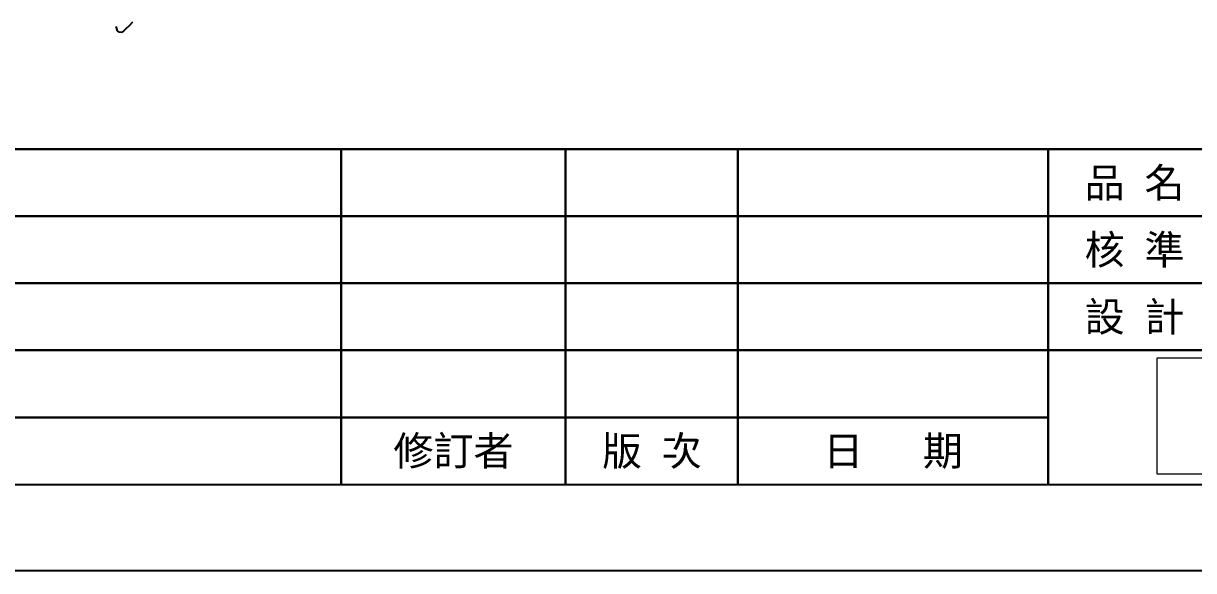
# Model space of a CAD drawing. Header units: millimetres. Extents: x 1358 to 1865, y 706 to 1003.
# Drawn here: x 1631.4 to 1727.2, y 706.4 to 751.3 of the extents above; entities that cross this region are included whole.
import ezdxf
from ezdxf.enums import TextEntityAlignment as Align

# ---------------------------------------------------------------- set-up
doc = ezdxf.new("R2010")
doc.units = ezdxf.units.MM
doc.layers.add('Dimension', color=5, linetype='Continuous', lineweight=15)
doc.layers.add('建築', color=7, linetype='Continuous')
doc.styles.get("Standard").update_dxf_attribs({"font": ''})
doc.styles.get('Standard').set_extended_font_data('Microsoft JhengHei')
picture_1 = doc.add_image_def('image1.jpg', size_in_pixel=(2731, 456))

msp = doc.modelspace()

# ---------------------------------------------------------------- linework, layer by layer
at = {"lineweight": 30}
for p, q in [((1558.507, 740.948), (1858.027, 740.948)), ((1657.405, 713.482), (1657.405, 740.948)), ((1675.772, 713.482), (1675.772, 740.948)), ((1689.9, 713.482), (1689.9, 740.948)), ((1715.331, 713.482), (1715.331, 740.948)), ((1715.331, 713.482), (1715.331, 740.948)), ((1715.331, 713.482), (1715.331, 740.948)), ((1715.331, 713.482), (1715.331, 740.948)), ((1558.507, 735.455), (1858.027, 735.455)), ((1558.507, 729.961), (1858.027, 729.961)), ((1558.616, 724.468), (1780.341, 724.468)), ((1558.616, 718.975), (1715.331, 718.975))]:
    msp.add_line(p, q, dxfattribs=at)
for points in [[(1445.48, 706.418), (1865.091, 706.418), (1865.091, 1003.113), (1445.48, 1003.113)], [(1452.545, 713.482), (1858.027, 713.482), (1858.027, 996.048), (1452.545, 996.048)]]:
    msp.add_lwpolyline(points, close=True)
at = {"layer": '建築', "ltscale": 1000}
for p, q in [((1639.003, 750.825, 0.927), (1638.968, 750.99, 0.927)), ((1639.067, 750.633, 0.927), (1639.003, 750.825, 0.927)), ((1639.762, 750.816, 0.927), (1639.551, 750.62, 0.927)), ((1640.018, 751.063, 0.927), (1639.762, 750.816, 0.927)), ((1640.291, 751.344, 0.927), (1640.018, 751.063, 0.927)), ((1639.212, 750.532, 0.927), (1639.067, 750.633, 0.927)), ((1639.394, 750.522, 0.927), (1639.212, 750.532, 0.927)), ((1639.551, 750.62, 0.927), (1639.394, 750.522, 0.927))]:
    msp.add_line(p, q, dxfattribs=at)

# ---------------------------------------------------------------- texts
for s, p in [('品  名', (1722.395, 738.201)), ('核  準', (1722.395, 732.708)), ('設  計', (1722.395, 727.215)), ('修訂者', (1666.589, 716.229)), ('版  次', (1682.836, 716.229)), ('日      期', (1702.616, 716.229))]:
    msp.add_text(s, height=2.4018).set_placement(p, align=Align.MIDDLE_CENTER)

# ---------------------------------------------------------------- pictures from other files: only their frames are drawn
at = {"layer": 'Dimension'}
image = msp.add_image(picture_1, insert=(1724.253, 714.316), size_in_units=(57.169, 9.546), dxfattribs=at)
image.dxf.flags = 7

doc.saveas('drawing.dxf')
